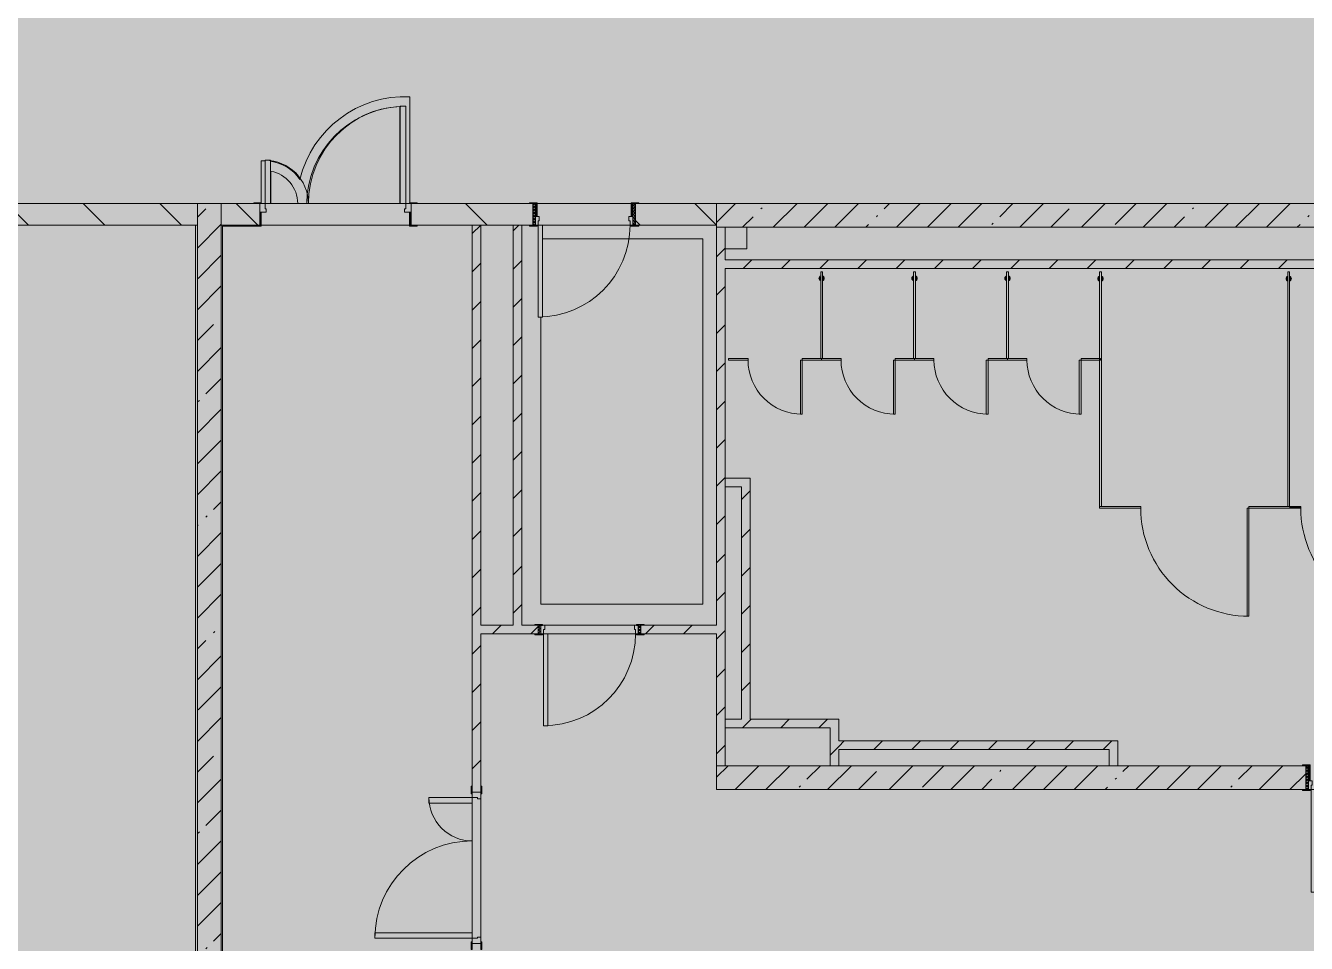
# Model space of a CAD drawing. Header units: millimetres. Extents: x 81633 to 280618, y -8553 to 29000.
# Drawn here: x 251042 to 262887, y 3758 to 12246 of the extents above; entities that cross this region are included whole.
import ezdxf

# ---------------------------------------------------------------- set-up
doc = ezdxf.new("R2010")
doc.units = ezdxf.units.MM
for name, color, linetype, lineweight, true_color in [('A-DETL-1', 7, 'Continuous', 5, 0x737373), ('A-DOOR-3', 7, 'Continuous', 5, 0xb7b7b7), ('A-DOOR-4', 7, 'Continuous', 5, 0xe2e2e2), ('A-DOOR-5', 7, 'Continuous', 5, 0xaaaaaa), ('A-DOOR-7', 7, 'Continuous', 5, 0x737373), ('A-DOOR-FRAM-2', 7, 'Continuous', 5, 0xe2e2e2), ('A-DOOR-FRAM-3', 7, 'Continuous', 5, 0xb7b7b7), ('A-DOOR-FRAM-4', 7, 'Continuous', 5, 0xaaaaaa), ('A-FLOR-3', 7, 'Continuous', 5, 0xb7b7b7), ('A-GENM-8', 7, 'Continuous', 5, 0x737373), ('A-GENM-9', 7, 'Continuous', 5, 0xe2ddcd), ('A-WALL-4', 7, 'Continuous', 9, 0x737373), ('I-WALL-6', 7, 'Continuous', 5, 0x737373)]:
    doc.layers.add(name, color=color, linetype=linetype, lineweight=lineweight, true_color=true_color)
doc.layers.add('A-DETL-GENF-3', color=7, linetype='Continuous', lineweight=9, true_color=0xc0c0c0, transparency=0.4)
doc.layers.add('I-WALL-5', color=7, linetype='Continuous', lineweight=5)
pattern_1 = [(135, (145501.93, 0), (-353.5534, -353.5534), [])]
pattern_2 = [(45, (145501.93, 0), (-176.7767, 176.7767), [])]
pattern_3 = [(45, (145501.93, 0), (-285.1231, 285.1231), []), (45, (145787.05, 0), (-285.1231, 285.1231), [504.031, -100.806, 16.764, -84.042])]

# ---------------------------------------------------------------- blocks, each defined once
blk = doc.blocks.new('110_Дверь_СКБ_1Ст_Внутренняя1 - Д-7а_л__950x2100h_Туалет-V150-2_3_3_птичка')
at = {"layer": 'A-DOOR-4'}
h = blk.add_hatch(color=256, dxfattribs=at)
h.paths.add_polyline_path([(487.5, 110), (487.5, 70), (477.5, 70), (477.5, 30), (512.5, 30), (512.5, 110)])
h.paths.add_polyline_path([(-462.5, 110), (-487.5, 110), (-487.5, 30), (-452.5, 30), (-452.5, 70), (-462.5, 70)])
at = {"layer": 'A-DOOR-5'}
h = blk.add_hatch(dxfattribs=at)
h.set_pattern_fill('FP_11', color=256, style=0, pattern_type=2)
h.set_pattern_definition([(135, (1776.41, 174.685), (-14.14214, -14.14214), []), (225, (1776.41, 174.685), (14.14214, -14.14214), [])])
h.paths.add_polyline_path([(537.5, 110), (512.5, 110), (512.5, -110), (537.5, -110)])
at = {"layer": 'A-DOOR-FRAM-2'}
for points in [[(447.5, 1060), (447.5, 110), (487.5, 110), (487.5, 1060)], [(-542.5, 118), (-542.5, 110), (-472.5, 110), (-472.5, 118)], [(-472.5, 30), (-487.5, 30), (-487.5, -110), (-472.5, -110)], [(567.5, 118), (497.5, 118), (497.5, 110), (567.5, 110)], [(512.5, 30), (497.5, 30), (497.5, -110), (512.5, -110)], [(-542.5, -110), (-542.5, -118), (-472.5, -118), (-472.5, -110)], [(567.5, -110), (497.5, -110), (497.5, -118), (567.5, -118)]]:
    blk.add_hatch(color=256, dxfattribs=at).paths.add_polyline_path(points)
at = {"layer": 'A-DOOR-FRAM-4'}
h = blk.add_hatch(dxfattribs=at)
h.set_pattern_fill('FP_12', color=256, style=0, pattern_type=2)
h.set_pattern_definition([(45, (-346.384, 174.685), (-14.1421, 14.1421), []), (135, (-346.384, 174.685), (-14.1421, -14.1421), [])])
h.paths.add_polyline_path([(-487.5, 110), (-512.5, 110), (-512.5, -110), (-487.5, -110)])
at = {"layer": 'A-DOOR-3'}
for p, q in [((487.5, 1060), (447.5, 1060)), ((447.5, 1060), (447.5, 110)), ((487.5, 110), (487.5, 1060)), ((447.5, 110), (487.5, 110))]:
    blk.add_line(p, q, dxfattribs=at)
blk.add_arc((487.5, 110), 950, 90, 180, dxfattribs=at)
at = {"layer": 'A-DOOR-FRAM-3'}
for p, q in [((-472.5, 118), (-542.5, 118)), ((-542.5, 118), (-542.5, 110)), ((-542.5, 110), (-472.5, 110)), ((-487.5, 110), (-512.5, 110)), ((-512.5, 110), (-512.5, -110)), ((-462.5, 110), (-487.5, 110)), ((-487.5, 110), (-487.5, 30)), ((-487.5, -110), (-487.5, 110)), ((-472.5, 110), (-487.5, 110)), ((-487.5, 110), (-487.5, 109)), ((-487.5, 109), (-472.5, 109)), ((-487.5, 30), (-452.5, 30)), ((-472.5, 30), (-487.5, 30)), ((-487.5, 30), (-487.5, -110)), ((-472.5, 110), (-472.5, 118)), ((-472.5, 109), (-472.5, 110)), ((-472.5, -110), (-472.5, 30)), ((-462.5, 70), (-462.5, 110)), ((-452.5, 70), (-462.5, 70)), ((-452.5, 30), (-452.5, 70)), ((487.5, 70), (477.5, 70)), ((477.5, 70), (477.5, 30)), ((477.5, 30), (512.5, 30)), ((487.5, 110), (487.5, 70)), ((512.5, 110), (487.5, 110)), ((567.5, 118), (497.5, 118)), ((497.5, 118), (497.5, 110)), ((512.5, 110), (497.5, 110)), ((497.5, 110), (497.5, 109)), ((497.5, 110), (567.5, 110)), ((497.5, 109), (512.5, 109)), ((512.5, 30), (497.5, 30)), ((497.5, 30), (497.5, -110)), ((512.5, 30), (512.5, 110)), ((537.5, 110), (512.5, 110)), ((512.5, 110), (512.5, -110)), ((512.5, 109), (512.5, 110)), ((512.5, -110), (512.5, 30)), ((537.5, -110), (537.5, 110)), ((567.5, 110), (567.5, 118)), ((-472.5, -110), (-542.5, -110)), ((-542.5, -110), (-542.5, -118)), ((-542.5, -118), (-472.5, -118)), ((-512.5, -110), (-487.5, -110)), ((-487.5, -110), (-472.5, -110)), ((-472.5, -118), (-472.5, -110)), ((497.5, -110), (512.5, -110)), ((567.5, -110), (497.5, -110)), ((497.5, -110), (497.5, -118)), ((497.5, -118), (567.5, -118)), ((512.5, -110), (537.5, -110)), ((567.5, -118), (567.5, -110))]:
    blk.add_line(p, q, dxfattribs=at)
blk = doc.blocks.new('110_Дверь_СКБ_2Ст - Д-2а_л_ Из коридора на лестницу-32216062-2_3_3_птичка')
at = {"layer": 'A-DOOR-4'}
for points in [[(612.5, 100), (662.5, 100), (662.5, 1000), (612.5, 1000), (612.5, 333.1)], [(-587.5, 100), (-587.5, 500), (-637.5, 500), (-637.5, 100)], [(712.5, -100), (712.5, 20), (697.5, 20), (697.5, -100)]]:
    blk.add_hatch(color=256, dxfattribs=at).paths.add_polyline_path(points)
h = blk.add_hatch(color=256, dxfattribs=at)
h.paths.add_polyline_path([(-627.5, 20), (-627.5, 50), (-637.5, 50), (-638.6, 100), (-687.5, 100), (-687.5, 20), (-638.6, 20)])
h.paths.add_polyline_path([(712.5, 20), (712.5, 100), (662.5, 100), (662.5, 50), (652.5, 50), (652.5, 20)])
at = {"layer": 'A-DOOR-FRAM-2'}
for points in [[(-672.5, 100), (-672.5, 108), (-742.5, 108), (-742.5, 100)], [(-672.5, -100), (-672.5, 20), (-687.5, 20), (-687.5, -100)], [(767.5, 100), (767.5, 108), (697.5, 108), (697.5, 100)], [(-672.5, -108), (-672.5, -100), (-742.5, -100), (-742.5, -108)], [(767.5, -108), (767.5, -100), (697.5, -100), (697.5, -108)]]:
    blk.add_hatch(color=256, dxfattribs=at).paths.add_polyline_path(points)
at = {"layer": 'A-DOOR-3'}
for p, q in [((662.5, 1000), (612.5, 1000)), ((612.5, 1000), (612.5, 100)), ((662.5, 100), (662.5, 1000)), ((-637.5, 500), (-637.5, 100)), ((-587.5, 500), (-637.5, 500)), ((-587.5, 100), (-587.5, 500)), ((-637.5, 100), (-587.5, 100)), ((612.5, 100), (662.5, 100))]:
    blk.add_line(p, q, dxfattribs=at)
for centre, radius, start, end in [((662.5, 100), 900, 90, 180), ((-637.5, 100), 400, 360, 90)]:
    blk.add_arc(centre, radius, start, end, dxfattribs=at)
at = {"layer": 'A-DOOR-FRAM-3'}
for p, q in [((-672.5, 108), (-742.5, 108)), ((-742.5, 108), (-742.5, 100)), ((-742.5, 100), (-672.5, 100)), ((-637.5, 100), (-687.5, 100)), ((-687.5, 100), (-687.5, 20)), ((-687.5, 20), (-627.5, 20)), ((-672.5, 20), (-687.5, 20)), ((-687.5, 20), (-687.5, -100)), ((-672.5, 100), (-672.5, 108)), ((-672.5, -100), (-672.5, 20)), ((-637.5, 50), (-637.5, 100)), ((-627.5, 50), (-637.5, 50)), ((-627.5, 20), (-627.5, 50)), ((662.5, 50), (652.5, 50)), ((652.5, 50), (652.5, 20)), ((652.5, 20), (712.5, 20)), ((662.5, 100), (662.5, 50)), ((712.5, 100), (662.5, 100)), ((767.5, 108), (697.5, 108)), ((697.5, 108), (697.5, 100)), ((697.5, 100), (767.5, 100)), ((712.5, 20), (697.5, 20)), ((697.5, 20), (697.5, -100)), ((712.5, 20), (712.5, 100)), ((712.5, -100), (712.5, 20)), ((767.5, 100), (767.5, 108)), ((-672.5, -100), (-742.5, -100)), ((-742.5, -100), (-742.5, -108)), ((-742.5, -108), (-672.5, -108)), ((-687.5, -100), (-672.5, -100)), ((-672.5, -108), (-672.5, -100)), ((697.5, -100), (712.5, -100)), ((767.5, -100), (697.5, -100)), ((697.5, -100), (697.5, -108)), ((697.5, -108), (767.5, -108)), ((767.5, -108), (767.5, -100))]:
    blk.add_line(p, q, dxfattribs=at)
blk = doc.blocks.new('110_Дверь_СКБ_1Ст_Внутренняя1 - Д-8 950x2100h_охрана-V109-2_3_3_птичка')
at = {"layer": 'A-DOOR-4'}
h = blk.add_hatch(color=256, dxfattribs=at)
h.paths.add_polyline_path([(437.5, 100), (437.5, 60), (427.5, 60), (427.5, 20), (462.5, 20), (462.5, 100)])
h.paths.add_polyline_path([(-412.5, 100), (-437.5, 100), (-437.5, 20), (-402.5, 20), (-402.5, 60), (-412.5, 60)])
at = {"layer": 'A-DOOR-5'}
h = blk.add_hatch(dxfattribs=at)
h.set_pattern_fill('FP_6', color=256, style=0, pattern_type=2)
h.set_pattern_definition([(135, (1826.41, 164.685), (-14.14214, -14.14214), []), (225, (1826.41, 164.685), (14.14214, -14.14214), [])])
h.paths.add_polyline_path([(487.5, 100), (462.5, 100), (462.5, -100), (487.5, -100)])
at = {"layer": 'A-DOOR-FRAM-2'}
for points in [[(397.5, 950), (397.5, 100), (437.5, 100), (437.5, 950)], [(-492.5, 108), (-492.5, 100), (-422.5, 100), (-422.5, 108)], [(-422.5, 20), (-437.5, 20), (-437.5, -100), (-422.5, -100)], [(517.5, 108), (447.5, 108), (447.5, 100), (517.5, 100)], [(462.5, 20), (447.5, 20), (447.5, -100), (462.5, -100)], [(-492.5, -100), (-492.5, -108), (-422.5, -108), (-422.5, -100)], [(447.5, -100), (447.5, -108), (517.5, -108), (517.5, -100)]]:
    blk.add_hatch(color=256, dxfattribs=at).paths.add_polyline_path(points)
at = {"layer": 'A-DOOR-FRAM-4'}
h = blk.add_hatch(dxfattribs=at)
h.set_pattern_fill('FP_7', color=256, style=0, pattern_type=2)
h.set_pattern_definition([(45, (-296.384, 164.685), (-14.1421, 14.1421), []), (135, (-296.384, 164.685), (-14.1421, -14.1421), [])])
h.paths.add_polyline_path([(-437.5, 100), (-462.5, 100), (-462.5, -100), (-437.5, -100)])
at = {"layer": 'A-DOOR-3'}
for p, q in [((437.5, 950), (397.5, 950)), ((397.5, 950), (397.5, 100)), ((437.5, 100), (437.5, 950)), ((397.5, 100), (437.5, 100))]:
    blk.add_line(p, q, dxfattribs=at)
blk.add_arc((437.5, 100), 850, 90, 180, dxfattribs=at)
at = {"layer": 'A-DOOR-FRAM-3'}
for p, q in [((-422.5, 108), (-492.5, 108)), ((-492.5, 108), (-492.5, 100)), ((-492.5, 100), (-422.5, 100)), ((-437.5, 100), (-462.5, 100)), ((-462.5, 100), (-462.5, -100)), ((-412.5, 100), (-437.5, 100)), ((-437.5, 100), (-437.5, 20)), ((-437.5, -100), (-437.5, 100)), ((-422.5, 100), (-437.5, 100)), ((-437.5, 100), (-437.5, 99)), ((-437.5, 99), (-422.5, 99)), ((-437.5, 20), (-402.5, 20)), ((-422.5, 20), (-437.5, 20)), ((-437.5, 20), (-437.5, -100)), ((-422.5, 100), (-422.5, 108)), ((-422.5, 99), (-422.5, 100)), ((-422.5, -100), (-422.5, 20)), ((-412.5, 60), (-412.5, 100)), ((-402.5, 60), (-412.5, 60)), ((-402.5, 20), (-402.5, 60)), ((437.5, 60), (427.5, 60)), ((427.5, 60), (427.5, 20)), ((427.5, 20), (462.5, 20)), ((437.5, 100), (437.5, 60)), ((462.5, 100), (437.5, 100)), ((517.5, 108), (447.5, 108)), ((447.5, 108), (447.5, 100)), ((462.5, 100), (447.5, 100)), ((447.5, 100), (447.5, 99)), ((447.5, 100), (517.5, 100)), ((447.5, 99), (462.5, 99)), ((462.5, 20), (447.5, 20)), ((447.5, 20), (447.5, -100)), ((462.5, 20), (462.5, 100)), ((487.5, 100), (462.5, 100)), ((462.5, 100), (462.5, -100)), ((462.5, 99), (462.5, 100)), ((462.5, -100), (462.5, 20)), ((487.5, -100), (487.5, 100)), ((517.5, 100), (517.5, 108)), ((-422.5, -100), (-492.5, -100)), ((-492.5, -100), (-492.5, -108)), ((-492.5, -108), (-422.5, -108)), ((-462.5, -100), (-437.5, -100)), ((-437.5, -100), (-422.5, -100)), ((-422.5, -108), (-422.5, -100)), ((447.5, -100), (462.5, -100)), ((517.5, -100), (447.5, -100)), ((447.5, -100), (447.5, -108)), ((447.5, -108), (517.5, -108)), ((462.5, -100), (487.5, -100)), ((517.5, -108), (517.5, -100))]:
    blk.add_line(p, q, dxfattribs=at)
blk = doc.blocks.new('110_Дверь_СКБ_1Ст_Внутренняя1 - Д-8 950x2100h_охрана-V153-2_3_3_птичка')
at = {"layer": 'A-DOOR-4'}
h = blk.add_hatch(color=256, dxfattribs=at)
h.paths.add_polyline_path([(437, 40), (437, 0), (427, 0), (427, -40), (462, -40), (462, 40)])
h.paths.add_polyline_path([(-413, 40), (-438, 40), (-438, -40), (-403, -40), (-403, 0), (-413, 0)])
at = {"layer": 'A-DOOR-5'}
h = blk.add_hatch(dxfattribs=at)
h.set_pattern_fill('FP_15', color=256, style=0, pattern_type=2)
h.set_pattern_definition([(135, (1826.41, 104.685), (-14.14214, -14.14214), []), (225, (1826.41, 104.685), (14.14214, -14.14214), [])])
h.paths.add_polyline_path([(487, 40), (462, 40), (462, -40), (487, -40)])
at = {"layer": 'A-DOOR-FRAM-2'}
for points in [[(397, 890), (397, 40), (437, 40), (437, 890)], [(-493, 48), (-493, 40), (-423, 40), (-423, 48)], [(517, 48), (447, 48), (447, 40), (517, 40)], [(-423, -40), (-493, -40), (-493, -48), (-423, -48)], [(447, -40), (447, -48), (517, -48), (517, -40)]]:
    blk.add_hatch(color=256, dxfattribs=at).paths.add_polyline_path(points)
at = {"layer": 'A-DOOR-FRAM-4'}
h = blk.add_hatch(dxfattribs=at)
h.set_pattern_fill('FP_16', color=256, style=0, pattern_type=2)
h.set_pattern_definition([(45, (-296.384, 104.685), (-14.1421, 14.1421), []), (135, (-296.384, 104.685), (-14.1421, -14.1421), [])])
h.paths.add_polyline_path([(-438, 40), (-463, 40), (-463, -40), (-438, -40)])
at = {"layer": 'A-DOOR-3'}
for p, q in [((437, 890), (397, 890)), ((397, 890), (397, 40)), ((437, 40), (437, 890)), ((397, 40), (437, 40))]:
    blk.add_line(p, q, dxfattribs=at)
blk.add_arc((437, 40), 850, 90, 180, dxfattribs=at)
at = {"layer": 'A-DOOR-FRAM-3'}
for p, q in [((-423, 48), (-493, 48)), ((-493, 48), (-493, 40)), ((-493, 40), (-423, 40)), ((-438, 40), (-463, 40)), ((-463, 40), (-463, -40)), ((-413, 40), (-438, 40)), ((-438, 40), (-438, -40)), ((-438, -40), (-438, 40)), ((-423, 40), (-438, 40)), ((-438, 40), (-438, 39)), ((-438, 39), (-423, 39)), ((-423, 40), (-423, 48)), ((-423, 39), (-423, 40)), ((-413, 0), (-413, 40)), ((-403, 0), (-413, 0)), ((-403, -40), (-403, 0)), ((437, 0), (427, 0)), ((427, 0), (427, -40)), ((437, 40), (437, 0)), ((462, 40), (437, 40)), ((517, 48), (447, 48)), ((447, 48), (447, 40)), ((462, 40), (447, 40)), ((447, 40), (447, 39)), ((447, 40), (517, 40)), ((447, 39), (462, 39)), ((462, -40), (462, 40)), ((487, 40), (462, 40)), ((462, 40), (462, -40)), ((462, 39), (462, 40)), ((487, -40), (487, 40)), ((517, 40), (517, 48)), ((-423, -40), (-493, -40)), ((-493, -40), (-493, -48)), ((-493, -48), (-423, -48)), ((-463, -40), (-438, -40)), ((-423, -39), (-438, -39)), ((-438, -39), (-438, -40)), ((-438, -40), (-403, -40)), ((-438, -40), (-423, -40)), ((-423, -40), (-423, -39)), ((-423, -48), (-423, -40)), ((427, -40), (462, -40)), ((462, -39), (447, -39)), ((447, -39), (447, -40)), ((447, -40), (462, -40)), ((517, -40), (447, -40)), ((447, -40), (447, -48)), ((447, -48), (517, -48)), ((462, -40), (462, -39)), ((462, -40), (487, -40)), ((517, -48), (517, -40))]:
    blk.add_line(p, q, dxfattribs=at)
blk = doc.blocks.new('131_Сантехническая перегородка_Дверь 5 - СД-1-V232-2_3_3_птичка')
at = {"layer": 'A-GENM-9'}
for points in [[(70, 8), (70, -8), (250, -8), (250, 8)], [(750, 8), (750, -8), (930, -8), (930, 8)]]:
    blk.add_hatch(color=256, dxfattribs=at).paths.add_polyline_path(points)
at = {"layer": 'A-DOOR-7'}
for p, q in [((266, 508), (250, 508)), ((250, 8), (250, 508)), ((266, 8), (266, 508)), ((266, 8), (250, 8))]:
    blk.add_line(p, q, dxfattribs=at)
blk.add_arc((250, 8), 500, 360, 90, dxfattribs=at)
at = {"layer": 'A-GENM-8'}
for p, q in [((250, 8), (70, 8)), ((70, 8), (70, -8)), ((250, -8), (250, 8)), ((930, 8), (750, 8)), ((750, 8), (750, -8)), ((930, -8), (930, 8)), ((70, -8), (250, -8)), ((750, -8), (930, -8))]:
    blk.add_line(p, q, dxfattribs=at)
blk = doc.blocks.new('131_Сантехническая перегородка 6 - СП-1-V230-2_3_3_птичка')
at = {"layer": 'A-GENM-9'}
blk.add_hatch(color=256, dxfattribs=at).paths.add_polyline_path([(800, 8), (0, 8), (0, -8), (800, -8)])
at = {"layer": 'A-GENM-8'}
for p, q in [((800, 8), (0, 8)), ((0, 8), (0, -8)), ((800, -8), (800, 8)), ((0, -8), (800, -8))]:
    blk.add_line(p, q, dxfattribs=at)
at = {"layer": 'A-GENM-8', "flags": 128}
for points in [[(71, 8), (71, 9), (71, 9), (70, 9), (70, 10), (70, 10), (69, 11), (69, 11), (68, 12), (68, 12), (67, 12), (67, 13), (66, 13), (66, 13), (65, 14), (65, 14), (64, 14), (64, 14), (63, 14), (62, 15), (62, 15), (61, 15), (61, 15), (60, 15), (59, 15), (59, 15), (58, 15), (58, 15), (57, 15), (56, 15), (56, 15), (55, 15), (55, 15), (54, 14), (54, 14), (53, 14), (52, 14), (52, 13), (51, 13), (51, 13), (50, 13), (50, 12), (49, 12), (49, 11), (48, 11), (48, 11), (48, 10), (47, 10), (47, 9), (46, 9), (46, 8), (46, 8)], [(46, -8), (46, -9), (47, -9), (47, -9), (47, -10), (48, -10), (48, -11), (49, -11), (49, -12), (50, -12), (50, -12), (51, -13), (51, -13), (52, -13), (52, -14), (53, -14), (53, -14), (54, -14), (54, -14), (55, -15), (56, -15), (56, -15), (57, -15), (57, -15), (58, -15), (59, -15), (59, -15), (60, -15), (60, -15), (61, -15), (62, -15), (62, -15), (63, -15), (63, -14), (64, -14), (64, -14), (65, -14), (66, -13), (66, -13), (67, -13), (67, -13), (68, -12), (68, -12), (69, -11), (69, -11), (69, -11), (70, -10), (70, -10), (71, -9), (71, -9), (71, -8), (71, -8)]]:
    blk.add_lwpolyline(points, dxfattribs=at)
at = {"layer": 'A-GENM-8'}
for radius, start, end in [(24.6, 19.9113, 160.0887), (17.6, 45, 135), (17.6, 45, 135), (15.1, 45, 135), (24.6, 199.9113, 340.0887), (17.6, 225, 315), (17.6, 225, 315), (15.1, 225, 315)]:
    blk.add_arc((59, 0), radius, start, end, dxfattribs=at)
blk = doc.blocks.new('131_Сантехническая перегородка 7 - СП-1-V229-2_3_3_птичка')
at = {"layer": 'A-GENM-9'}
blk.add_hatch(color=256, dxfattribs=at).paths.add_polyline_path([(2166, 8), (-4, 8), (-4, -8), (2166, -8)])
at = {"layer": 'A-GENM-8'}
for p, q in [((2166, 8), (-4, 8)), ((-4, 8), (-4, -8)), ((2166, -8), (2166, 8)), ((-4, -8), (2166, -8))]:
    blk.add_line(p, q, dxfattribs=at)
at = {"layer": 'A-GENM-8', "flags": 128}
for points in [[(71, 8), (71, 9), (71, 9), (70, 9), (70, 10), (70, 10), (69, 11), (69, 11), (68, 12), (68, 12), (67, 12), (67, 13), (66, 13), (66, 13), (65, 14), (65, 14), (64, 14), (64, 14), (63, 14), (62, 15), (62, 15), (61, 15), (61, 15), (60, 15), (59, 15), (59, 15), (58, 15), (58, 15), (57, 15), (56, 15), (56, 15), (55, 15), (55, 15), (54, 14), (54, 14), (53, 14), (52, 14), (52, 13), (51, 13), (51, 13), (50, 13), (50, 12), (49, 12), (49, 11), (48, 11), (48, 11), (48, 10), (47, 10), (47, 9), (46, 9), (46, 8), (46, 8)], [(46, -8), (46, -9), (47, -9), (47, -9), (47, -10), (48, -10), (48, -11), (49, -11), (49, -12), (50, -12), (50, -12), (51, -13), (51, -13), (52, -13), (52, -14), (53, -14), (53, -14), (54, -14), (54, -14), (55, -15), (56, -15), (56, -15), (57, -15), (57, -15), (58, -15), (59, -15), (59, -15), (60, -15), (60, -15), (61, -15), (62, -15), (62, -15), (63, -15), (63, -14), (64, -14), (64, -14), (65, -14), (66, -13), (66, -13), (67, -13), (67, -13), (68, -12), (68, -12), (69, -11), (69, -11), (69, -11), (70, -10), (70, -10), (71, -9), (71, -9), (71, -8), (71, -8)]]:
    blk.add_lwpolyline(points, dxfattribs=at)
at = {"layer": 'A-GENM-8'}
for radius, start, end in [(24.6, 19.9113, 160.0887), (17.6, 45, 135), (17.6, 45, 135), (15.1, 45, 135), (24.6, 199.9113, 340.0887), (17.6, 225, 315), (17.6, 225, 315), (15.1, 225, 315)]:
    blk.add_arc((59, 0), radius, start, end, dxfattribs=at)
blk = doc.blocks.new('131_Сантехническая перегородка_Дверь МГН - СД-1-V231-2_3_3_птичка')
at = {"layer": 'A-GENM-9'}
for points in [[(-370, 8), (-370, -8), (10, -8), (10, 8)], [(1010, 8), (1010, -8), (1390, -8), (1390, 8), (1277, 8)]]:
    blk.add_hatch(color=256, dxfattribs=at).paths.add_polyline_path(points)
at = {"layer": 'A-DOOR-7'}
for p, q in [((10, 1008), (26, 1008)), ((10, 8), (10, 1008)), ((26, 8), (26, 1008)), ((10, 8), (26, 8))]:
    blk.add_line(p, q, dxfattribs=at)
blk.add_arc((10, 8), 1000, 360, 90, dxfattribs=at)
at = {"layer": 'A-GENM-8'}
for p, q in [((10, 8), (-370, 8)), ((-370, 8), (-370, -8)), ((10, -8), (10, 8)), ((1390, 8), (1010, 8)), ((1010, 8), (1010, -8)), ((1390, -8), (1390, 8)), ((-370, -8), (10, -8)), ((1010, -8), (1390, -8))]:
    blk.add_line(p, q, dxfattribs=at)
blk = doc.blocks.new('131_Сантехническая перегородка_Дверь МГН 2 - СД-1-V233-2_3_3_птичка')
at = {"layer": 'A-GENM-9'}
for points in [[(-430, 8), (-430, -8), (10, -8), (10, 8)], [(1010, 8), (1010, -8), (1110, -8), (1110, 8)]]:
    blk.add_hatch(color=256, dxfattribs=at).paths.add_polyline_path(points)
at = {"layer": 'A-DOOR-7'}
for p, q in [((10, 1008), (26, 1008)), ((10, 8), (10, 1008)), ((26, 8), (26, 1008)), ((10, 8), (26, 8))]:
    blk.add_line(p, q, dxfattribs=at)
blk.add_arc((10, 8), 1000, 360, 90, dxfattribs=at)
at = {"layer": 'A-GENM-8'}
for p, q in [((10, 8), (-430, 8)), ((-430, 8), (-430, -8)), ((10, -8), (10, 8)), ((1110, 8), (1010, 8)), ((1010, 8), (1010, -8)), ((1110, -8), (1110, 8)), ((-430, -8), (10, -8)), ((1010, -8), (1110, -8))]:
    blk.add_line(p, q, dxfattribs=at)
blk = doc.blocks.new('110_Дверь_СКБ_2Ст - Д-5_п_ Из игровой в коридор-32351726-2_3_3_птичка')
at = {"layer": 'A-DOOR-4'}
h = blk.add_hatch(color=256, dxfattribs=at)
h.paths.add_polyline_path([(712, -40), (712, 40), (652, 40), (652, 10), (662, 10), (662, -40)])
h.paths.add_polyline_path([(-628, 40), (-688, 40), (-688, -40), (-638, -40), (-638, 10), (-628, 10)])
for points in [[(-588, -440), (-588, -40), (-638, -40), (-638, -440)], [(662, -40), (612, -40), (612, -940), (662, -940)]]:
    blk.add_hatch(color=256, dxfattribs=at).paths.add_polyline_path(points)
at = {"layer": 'A-DOOR-FRAM-2'}
for points in [[(-673, 48), (-743, 48), (-743, 40), (-673, 40)], [(767, 48), (697, 48), (697, 40), (767, 40)], [(-673, -40), (-743, -40), (-743, -48), (-673, -48)], [(767, -40), (697, -40), (697, -48), (767, -48)]]:
    blk.add_hatch(color=256, dxfattribs=at).paths.add_polyline_path(points)
at = {"layer": 'A-DOOR-3'}
for p, q in [((-638, -40), (-588, -40)), ((-638, -440), (-638, -40)), ((-588, -40), (-588, -440)), ((612, -40), (662, -40)), ((612, -940), (612, -40)), ((662, -40), (662, -940)), ((-588, -440), (-638, -440)), ((662, -940), (612, -940))]:
    blk.add_line(p, q, dxfattribs=at)
for centre, radius, start, end in [((-638, -40), 400, 270, 0), ((662, -40), 900, 180, 270)]:
    blk.add_arc(centre, radius, start, end, dxfattribs=at)
at = {"layer": 'A-DOOR-FRAM-3'}
for p, q in [((-743, 48), (-673, 48)), ((-743, 40), (-743, 48)), ((-673, 40), (-743, 40)), ((-688, 40), (-628, 40)), ((-688, -40), (-688, 40)), ((-688, 40), (-673, 40)), ((-688, 39), (-688, 40)), ((-673, 39), (-688, 39)), ((-673, 48), (-673, 40)), ((-673, 40), (-673, 39)), ((-638, 10), (-638, -40)), ((-628, 10), (-638, 10)), ((-628, 40), (-628, 10)), ((652, 40), (712, 40)), ((652, 10), (652, 40)), ((662, 10), (652, 10)), ((662, -40), (662, 10)), ((697, 40), (697, 48)), ((697, 48), (767, 48)), ((697, 39), (697, 40)), ((697, 40), (712, 40)), ((767, 40), (697, 40)), ((712, 39), (697, 39)), ((712, 40), (712, -40)), ((712, 40), (712, 39)), ((767, 48), (767, 40)), ((-743, -40), (-673, -40)), ((-743, -48), (-743, -40)), ((-673, -48), (-743, -48)), ((-638, -40), (-688, -40)), ((-673, -40), (-673, -48)), ((712, -40), (662, -40)), ((697, -48), (697, -40)), ((697, -40), (767, -40)), ((767, -48), (697, -48)), ((767, -40), (767, -48))]:
    blk.add_line(p, q, dxfattribs=at)

msp = doc.modelspace()

# ---------------------------------------------------------------- hatches: boundary and pattern name
at = {"layer": 'A-DETL-GENF-3'}
msp.add_hatch(color=256, dxfattribs=at).paths.add_polyline_path([(270739.9, -258), (270739.9, 21558), (238809.9, 21558), (238809.9, 27348), (230361.9, 27348), (230361.9, 5750), (234703.9, 5750), (234703.9, -258), (270432.1, -258)])
at = {"layer": 'I-WALL-5'}
h = msp.add_hatch(dxfattribs=at)
h.set_pattern_fill('FP_91', color=256, style=0, pattern_type=2)
h.set_pattern_definition(pattern_1)
h.paths.add_polyline_path([(247111.9, 10400), (249146.9, 10400), (249146.9, 10600), (247111.9, 10600)])
h.paths.add_polyline_path([(251694.4, 10400), (252631.9, 10400), (252631.9, 10600), (250596.9, 10600), (250596.9, 10400), (250653.4, 10400)])
h = msp.add_hatch(dxfattribs=at)
h.set_pattern_fill('FP_88', color=256, style=0, pattern_type=2)
h.set_pattern_definition(pattern_3)
h.paths.add_polyline_path([(252851.9, 2400), (252851.9, 10600), (252631.9, 10600), (252631.9, 2400)])
h = msp.add_hatch(dxfattribs=at)
h.set_pattern_fill('FP_91', color=256, style=0, pattern_type=2)
h.set_pattern_definition(pattern_1)
h.paths.add_polyline_path([(266711.9, 10400), (266711.9, 10600), (264831.9, 10600), (264831.9, 10400), (266268.1, 10400)])
h.paths.add_polyline_path([(252851.9, 10400), (253206.9, 10400), (253206.9, 10600), (252851.9, 10600), (252851.9, 10520)])
h.paths.add_polyline_path([(255251.9, 10400), (255731.9, 10400), (255731.9, 10600), (254606.9, 10600), (254606.9, 10400), (255171.9, 10400)])
h.paths.add_polyline_path([(256899.3, 10400), (257431.9, 10400), (257431.9, 10600), (256681.9, 10600), (256681.9, 10400), (256711.9, 10400)])
h = msp.add_hatch(dxfattribs=at)
h.set_pattern_fill('FP_88', color=256, style=0, pattern_type=2)
h.set_pattern_definition(pattern_3)
h.paths.add_polyline_path([(264751.9, 10380), (264831.9, 10380), (264831.9, 10600), (257431.9, 10600), (257431.9, 10380), (264186.2, 10380)])
h = msp.add_hatch(dxfattribs=at)
h.set_pattern_fill('FP_92', color=256, style=0, pattern_type=2)
h.set_pattern_definition(pattern_2)
h.paths.add_polyline_path([(255251.9, 100), (255251.9, 3755), (255171.9, 3755), (255171.9, 100)])
h.paths.add_polyline_path([(255171.9, 5155), (255251.9, 5155), (255251.9, 10400), (255171.9, 10400), (255171.9, 5210)])
h = msp.add_hatch(dxfattribs=at)
h.set_pattern_fill('FP_92', color=256, style=0, pattern_type=2)
h.set_pattern_definition(pattern_2)
h.paths.add_polyline_path([(255631.9, 6700), (255631.9, 10400), (255551.9, 10400), (255551.9, 6700)])
h = msp.add_hatch(dxfattribs=at)
h.set_pattern_fill('FP_92', color=256, style=0, pattern_type=2)
h.set_pattern_definition(pattern_2)
h.paths.add_polyline_path([(257511.9, 5400), (257511.9, 10380), (257431.9, 10377.5), (257431.9, 5400)])
h = msp.add_hatch(dxfattribs=at)
h.set_pattern_fill('FP_92', color=256, style=0, pattern_type=2)
h.set_pattern_definition(pattern_2)
h.paths.add_polyline_path([(260022.3, 10000), (264301.9, 10000), (264301.9, 10080), (257511.9, 10080), (257511.9, 10000), (257940.3, 10000)])
h = msp.add_hatch(dxfattribs=at)
h.set_pattern_fill('FP_92', color=256, style=0, pattern_type=2)
h.set_pattern_definition(pattern_2)
h.paths.add_polyline_path([(257741.9, 5830), (257741.9, 7980), (257661.9, 7980), (257661.9, 5830)])
h = msp.add_hatch(dxfattribs=at)
h.set_pattern_fill('FP_92', color=256, style=0, pattern_type=2)
h.set_pattern_definition(pattern_2)
h.paths.add_polyline_path([(255751.9, 6620), (255781.9, 6620), (255781.9, 6700), (255251.9, 6700), (255251.9, 6620)])
h.paths.add_polyline_path([(256899.3, 6620), (257431.9, 6620), (257431.9, 6700), (256731.9, 6700), (256731.9, 6620), (256761.9, 6620)])
h = msp.add_hatch(dxfattribs=at)
h.set_pattern_fill('FP_92', color=256, style=0, pattern_type=2)
h.set_pattern_definition(pattern_2)
h.paths.add_polyline_path([(258481.9, 5750), (258481.9, 5830), (257511.9, 5830), (257511.9, 5750), (257940.3, 5750)])
h = msp.add_hatch(dxfattribs=at)
h.set_pattern_fill('FP_92', color=256, style=0, pattern_type=2)
h.set_pattern_definition(pattern_2)
h.paths.add_polyline_path([(258561.9, 5400), (258561.9, 5830), (258481.9, 5830), (258481.9, 5400)])
h = msp.add_hatch(dxfattribs=at)
h.set_pattern_fill('FP_92', color=256, style=0, pattern_type=2)
h.set_pattern_definition(pattern_2)
h.paths.add_polyline_path([(261061.9, 5550), (261061.9, 5630), (258561.9, 5630), (258561.9, 5550), (260022.3, 5550)])
h = msp.add_hatch(dxfattribs=at)
h.set_pattern_fill('FP_92', color=256, style=0, pattern_type=2)
h.set_pattern_definition(pattern_2)
h.paths.add_polyline_path([(261141.9, 5400), (261141.9, 5630), (261061.9, 5630), (261061.9, 5400)])
h = msp.add_hatch(dxfattribs=at)
h.set_pattern_fill('FP_88', color=256, style=0, pattern_type=2)
h.set_pattern_definition(pattern_3)
h.paths.add_polyline_path([(264831.9, 5180), (264831.9, 5400), (263931.9, 5400), (263931.9, 5180), (264791.9, 5180)])
h.paths.add_polyline_path([(257431.9, 5180), (262881.9, 5180), (262881.9, 5400), (257431.9, 5400)])

# ---------------------------------------------------------------- linework, layer by layer
at = {"layer": 'A-DETL-1'}
for p, q in [((257305.4, 10273.7), (255821.9, 10273.7)), ((257305.4, 6893.7), (257305.4, 10273.7)), ((255805.4, 9550), (255805.4, 6893.7)), ((255805.4, 6893.7), (257305.4, 6893.7))]:
    msp.add_line(p, q, dxfattribs=at)
at = {"layer": 'A-FLOR-3'}
for p, q in [((254504, 11497.8), (254504, 10600)), ((254594, 10608), (254594, 11588.1)), ((253219.9, 10993.6), (253219.9, 10608)), ((253309.9, 10600), (253309.9, 10899.7)), ((253309.9, 10600), (253641.5, 10600)), ((252611.9, 150), (252611.9, 10400)), ((253151.9, 10392), (252861.9, 10392)), ((252861.9, 10392), (252861.9, 2392)), ((257711.9, 10380), (257711.9, 10180)), ((257711.9, 10180), (257511.9, 10180))]:
    msp.add_line(p, q, dxfattribs=at)
for centre, radius, start, end in [((254551.5, 10589), 1000, 87.56236, 166.45029), ((254551.5, 10589), 910, 92.99005, 179.3074), ((253253.5, 10600), 395, 89.4985, 94.87345), ((253253.5, 10600), 395, 34.42231, 82.19504), ((253253.5, 10600), 305, 360, 79.33549)]:
    msp.add_arc(centre, radius, start, end, dxfattribs=at)
at = {"layer": 'A-WALL-4'}
for p, q in [((252631.9, 10400), (252631.9, 10600)), ((252851.9, 10600), (252851.9, 10400)), ((257431.9, 10400), (257431.9, 10600)), ((255251.9, 10400), (255171.9, 10400)), ((255631.9, 10400), (255551.9, 10400)), ((257511.9, 10380), (257431.9, 10380)), ((257431.9, 5400), (257511.9, 5400))]:
    msp.add_line(p, q, dxfattribs=at)
at = {"layer": 'I-WALL-6'}
for p, q in [((253151.9, 10600), (250626.9, 10600)), ((253641.5, 10600), (254504, 10600)), ((255701.9, 10600), (254661.9, 10600)), ((255771.9, 10600), (256641.9, 10600)), ((266711.9, 10600), (256711.9, 10600)), ((250626.9, 10400), (252631.9, 10400)), ((252631.9, 10400), (252631.9, 150)), ((252851.9, 10400), (253151.9, 10400)), ((252851.9, 2400), (252851.9, 10400)), ((254591.9, 10400), (253221.9, 10400)), ((254661.9, 10400), (255171.9, 10400)), ((255171.9, 10400), (255171.9, 10378.8)), ((255171.9, 10377.5), (255171.9, 5210)), ((255251.9, 10400), (255551.9, 10400)), ((255251.9, 6700), (255251.9, 10400)), ((255551.9, 10400), (255551.9, 6700)), ((255631.9, 10400), (255701.9, 10400)), ((255631.9, 6700), (255631.9, 10400)), ((256631.9, 10400), (255821.9, 10400)), ((256711.9, 10400), (257431.9, 10400)), ((257431.9, 10400), (257431.9, 6700)), ((257511.9, 10080), (257511.9, 10380)), ((257511.9, 10380), (264751.9, 10380)), ((264301.9, 10080), (257511.9, 10080)), ((257511.9, 5400), (257511.9, 10000)), ((257511.9, 10000), (264301.9, 10000)), ((257741.9, 8060), (257511.9, 8060)), ((257741.9, 5830), (257741.9, 8060)), ((257511.9, 7980), (257661.9, 7980)), ((257661.9, 7980), (257661.9, 5830)), ((255551.9, 6700), (255251.9, 6700)), ((255751.9, 6700), (255631.9, 6700)), ((255841.9, 6700), (256671.9, 6700)), ((257431.9, 6700), (256761.9, 6700)), ((255251.9, 6620), (255751.9, 6620)), ((255251.9, 5210), (255251.9, 6620)), ((256681.9, 6620), (255871.9, 6620)), ((256761.9, 6620), (257431.9, 6620)), ((257431.9, 6620), (257431.9, 5180)), ((257661.9, 5830), (257511.9, 5830)), ((258561.9, 5830), (257741.9, 5830)), ((258561.9, 5630), (258561.9, 5830)), ((257511.9, 5750), (258481.9, 5750)), ((258481.9, 5750), (258481.9, 5400)), ((261141.9, 5630), (258561.9, 5630)), ((261141.9, 5400), (261141.9, 5630)), ((258561.9, 5550), (261061.9, 5550)), ((258561.9, 5400), (258561.9, 5550)), ((261061.9, 5550), (261061.9, 5400)), ((262851.9, 5400), (257511.9, 5400)), ((255251.9, 5095), (255251.9, 3815)), ((257431.9, 5180), (262851.9, 5180)), ((255171.9, 3855), (255171.9, 5055))]:
    msp.add_line(p, q, dxfattribs=at)

# ---------------------------------------------------------------- block references
at = {"layer": 'A-DOOR-3'}
msp.add_blockref('110_Дверь_СКБ_2Ст - Д-2а_л_ Из коридора на лестницу-32216062-2_3_3_птичка', (253894.4, 10500), dxfattribs=at)
for name, p, rotation in [('110_Дверь_СКБ_1Ст_Внутренняя1 - Д-8 950x2100h_охрана-V109-2_3_3_птичка', (256219.4, 10500), 180), ('110_Дверь_СКБ_1Ст_Внутренняя1 - Д-8 950x2100h_охрана-V153-2_3_3_птичка', (256269.4, 6660), 180), ('110_Дверь_СКБ_1Ст_Внутренняя1 - Д-7а_л__950x2100h_Туалет-V150-2_3_3_птичка', (263419.4, 5290), 180), ('110_Дверь_СКБ_2Ст - Д-5_п_ Из игровой в коридор-32351726-2_3_3_птичка', (255211.9, 4467.5), 269.9999999999999)]:
    msp.add_blockref(name, p, dxfattribs=dict(at, rotation=rotation))
at = {"layer": 'A-GENM-8'}
for name, p, rotation in [('131_Сантехническая перегородка 6 - СП-1-V230-2_3_3_птичка', (258402.9, 9968), 270.0000000000007), ('131_Сантехническая перегородка 6 - СП-1-V230-2_3_3_птичка', (259262.9, 9968), 270.0000000000007), ('131_Сантехническая перегородка 6 - СП-1-V230-2_3_3_птичка', (260122.9, 9968), 270.0000000000007), ('131_Сантехническая перегородка 7 - СП-1-V229-2_3_3_птичка', (260982.9, 9964.9), 269.9999999999999), ('131_Сантехническая перегородка 7 - СП-1-V229-2_3_3_птичка', (262723.4, 9964.9), 269.9999999999999), ('131_Сантехническая перегородка_Дверь 5 - СД-1-V232-2_3_3_птичка', (258472.9, 9160), 180), ('131_Сантехническая перегородка_Дверь 5 - СД-1-V232-2_3_3_птичка', (259332.9, 9160), 180), ('131_Сантехническая перегородка_Дверь 5 - СД-1-V232-2_3_3_птичка', (260192.9, 9160), 180), ('131_Сантехническая перегородка_Дверь 5 - СД-1-V232-2_3_3_птичка', (261052.9, 9160), 180), ('131_Сантехническая перегородка_Дверь МГН - СД-1-V231-2_3_3_птичка', (262364.9, 7791), 180), ('131_Сантехническая перегородка_Дверь МГН 2 - СД-1-V233-2_3_3_птичка', (263844.9, 7791), 180)]:
    msp.add_blockref(name, p, dxfattribs=dict(at, rotation=rotation))

doc.saveas('drawing.dxf')
